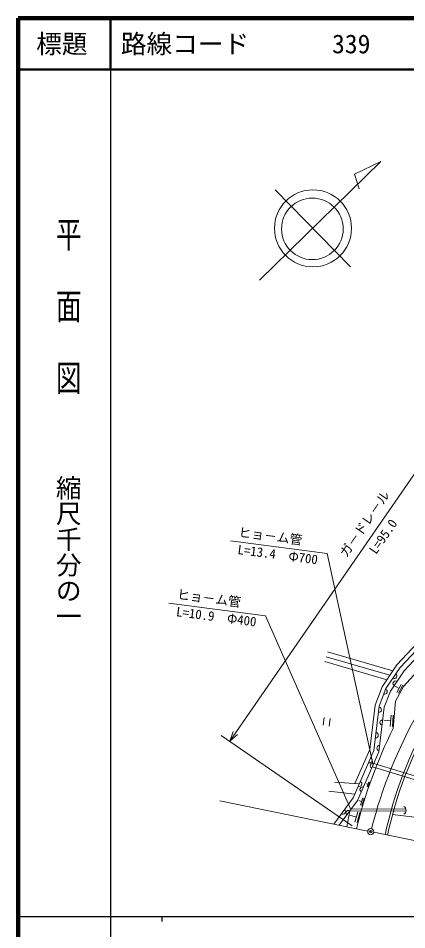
# Model space of a CAD drawing. Units: millimetres on the paper. Extents: x 40 to 680, y 20 to 380.
# Drawn here: x 40 to 115.7, y 202.4 to 380 of the extents above; entities that cross this region are included whole.
import ezdxf
from ezdxf.enums import TextEntityAlignment as Align

# ---------------------------------------------------------------- set-up
doc = ezdxf.new("R2010")
doc.units = ezdxf.units.MM
doc.header["$PDMODE"] = 32
doc.header["$PDSIZE"] = 0.5
for name, color, linetype, lineweight in [('M-BGD', 7, 'Continuous', 18), ('M-TTL', 2, 'Continuous', 140), ('M-TTL-BAND', 7, 'Continuous', 25), ('M-TTL-LINE', 7, 'Continuous', 50)]:
    doc.layers.add(name, color=color, linetype=linetype, lineweight=lineweight)
doc.layers.add('M-TTL-TXT', color=7, linetype='Continuous')
doc.styles.add('@ＭＳ ゴシック', font='')
doc.styles.add('ＭＳ ゴシック', font='')
doc.styles.get('@ＭＳ ゴシック').set_extended_font_data('@MS Gothic')
doc.styles.get('ＭＳ ゴシック').set_extended_font_data('MS Gothic')

msp = doc.modelspace()

# ---------------------------------------------------------------- linework, layer by layer
at = {"layer": 'M-BGD'}
for p, q in [((87.04, 328.953), (110.64, 352.06)), ((110.64, 352.06), (105.539, 349.593)), ((105.539, 349.593), (106.453, 346.735)), ((90.055, 346.599), (104.747, 331.595)), ((81.211, 239.131), (137.821, 321.099)), ((81.333, 278.155), (100.174, 275.702)), ((100.174, 275.702), (109.157, 234.493)), ((69.368, 266.042), (88.209, 263.589)), ((88.209, 263.589), (104.813, 225.824)), ((113.769, 254.012), (121.189, 261.942)), ((121.817, 261.442), (114.397, 253.512)), ((114.397, 253.512), (121.817, 261.442)), ((123.878, 259.491), (115.057, 249.821)), ((122.601, 260.817), (115.183, 252.888)), ((122.601, 260.817), (115.183, 252.888)), ((112.996, 252.86), (100.271, 256.569)), ((111.825, 251.118), (99.712, 254.648)), ((112.41, 251.989), (99.991, 255.609)), ((113.769, 254.012), (110.909, 249.754)), ((114.397, 253.512), (111.624, 249.384)), ((111.624, 249.384), (114.397, 253.512)), ((115.183, 252.888), (112.518, 248.922)), ((115.183, 252.888), (112.518, 248.922)), ((110.909, 249.754), (109.558, 246.196)), ((111.624, 249.384), (110.341, 246.004)), ((110.341, 246.004), (111.624, 249.384)), ((112.518, 248.922), (111.319, 245.764)), ((112.518, 248.922), (111.319, 245.764)), ((114.213, 249.427), (113.395, 249.87)), ((115.057, 249.821), (113.5, 246.95)), ((113.792, 248.65), (114.635, 250.204)), ((114.103, 248.481), (114.945, 250.035)), ((113.5, 246.95), (113.065, 241.642)), ((109.558, 246.196), (108.533, 237.544)), ((110.341, 246.004), (109.313, 237.332)), ((109.313, 237.332), (110.341, 246.004)), ((111.319, 245.764), (110.289, 237.066)), ((111.319, 245.764), (110.289, 237.066)), ((99.633, 243.739), (99.439, 242.251)), ((100.749, 243.594), (100.555, 242.106)), ((112.452, 242.026), (112.633, 244.226)), ((112.893, 241.989), (113.073, 244.19)), ((112.543, 243.126), (111.221, 243.234)), ((105.073, 222.651), (79.566, 240.268)), ((81.883, 241.015), (81.211, 239.131)), ((81.211, 239.131), (82.735, 240.427)), ((109.313, 237.332), (105.25, 228.092)), ((105.25, 228.092), (109.313, 237.332)), ((105.605, 230.886), (108.533, 237.544)), ((110.289, 237.066), (106.12, 227.586)), ((110.289, 237.066), (106.12, 227.586)), ((119.524, 231.669), (109.299, 234.814)), ((119.275, 231.013), (109.015, 234.169)), ((106.455, 230.832), (101.595, 231.141)), ((107.973, 230.26), (108.305, 231.233)), ((108.168, 230.194), (108.499, 231.167)), ((105.573, 228.826), (100.503, 229.395)), ((108.139, 230.747), (107.781, 230.868)), ((79.279, 227.511), (108.105, 221.633)), ((105.25, 228.092), (101.463, 222.987)), ((101.463, 222.987), (105.25, 228.092)), ((106.12, 227.586), (102.545, 222.767)), ((106.12, 227.586), (102.545, 222.767)), ((106.904, 227.418), (106.347, 227.608)), ((106.66, 226.704), (107.147, 228.133)), ((106.946, 226.607), (107.433, 228.036)), ((104.056, 222.458), (104.631, 225.579)), ((104.631, 225.579), (115.568, 225.521)), ((104.926, 225.977), (115.548, 225.921)), ((105.88, 224.371), (104.607, 224.714)), ((105.615, 223.384), (106.146, 225.359)), ((106.01, 223.277), (106.541, 225.253)), ((112.936, 224.839), (119.386, 224.074)), ((109.281, 221.393), (138.125, 215.511))]:
    msp.add_line(p, q, dxfattribs=at)
for centre, radius in [((97.43, 339.067), 7.5), ((97.311, 338.963), 6), ((108.693, 221.513), 0.6)]:
    msp.add_circle(centre, radius, dxfattribs=at)
for centre, radius, start, end in [((113.297, 251.875), 0.5, 236.10224, 56.10224), ((113.509, 250.398), 0.5, 56.10224, 236.10224), ((111.405, 248.809), 0.5, 249.21254, 69.21254), ((110.254, 245.276), 0.5, 263.24317, 83.24317), ((197.958, 199.434), 91.956, 150.30738, 165.73367), ((188.056, 204.606), 78.296, 150.12069, 167.95593), ((188.056, 204.606), 77.796, 150.13067, 167.9526), ((197.958, 199.434), 94.807, 153.56441, 166.17873), ((110.966, 242.785), 0.5, 83.24317, 263.24317), ((109.666, 240.311), 0.5, 263.24317, 83.24317), ((110.378, 237.82), 0.5, 83.24317, 263.24317), ((108.47, 235.415), 0.5, 246.2632, 66.2632), ((109.081, 234.32), 0.5, 66.2632, 246.2632), ((106.458, 230.838), 0.5, 246.2632, 66.2632), ((107.068, 229.743), 0.5, 66.2632, 246.2632), ((103.25, 225.396), 0.5, 233.42943, 53.42943), ((104.333, 225.177), 0.5, 53.42943, 233.42943), ((114.747, 225.681), 0.836, 295.88201, 63.5158)]:
    msp.add_arc(centre, radius, start, end, dxfattribs=at)
msp.add_point((108.693, 221.513), dxfattribs=at)
at = {"layer": 'M-TTL'}
for p, q in [((40, 380), (40, 20)), ((680, 380), (40, 380))]:
    msp.add_line(p, q, dxfattribs=at)
at = {"layer": 'M-TTL-BAND'}
for p, q in [((58, 370), (58, 20)), ((40, 205), (579, 205)), ((68, 205), (68, 204))]:
    msp.add_line(p, q, dxfattribs=at)
at = {"layer": 'M-TTL-LINE'}
for p, q in [((58, 380), (58, 370)), ((40, 370), (680, 370))]:
    msp.add_line(p, q, dxfattribs=at)

# ---------------------------------------------------------------- texts
at = {"layer": 'M-BGD', "style": 'ＭＳ ゴシック'}
msp.add_text('ガ－ドレ－ル', height=1.833, rotation=55.37, dxfattribs=at).set_placement((108.693, 280.683), align=Align.BOTTOM_CENTER)
for p in [(82.761, 278.473), (70.796, 266.36)]:
    msp.add_text('ヒョ－ム管', height=1.833, rotation=352.583, dxfattribs=at).set_placement(p, align=Align.BOTTOM_LEFT)
for s, rotation, p in [('L=95.0', 55.37, (110.339, 279.547)), ('L=13.4\u3000Φ700', 352.583, (90.689, 276.432)), ('L=10.9\u3000Φ400', 352.583, (78.724, 264.32))]:
    msp.add_text(s, height=1.833, rotation=rotation, dxfattribs=at).set_placement(p, align=Align.TOP_CENTER)
at = {"layer": 'M-TTL-BAND', "style": '@ＭＳ ゴシック', "width": 1.4}
msp.add_text('平  面  図', height=3.666, rotation=270, dxfattribs=at).set_placement((49.777, 306.475), align=Align.MIDDLE_RIGHT)
at = {"layer": 'M-TTL-BAND', "style": '@ＭＳ ゴシック'}
msp.add_text('縮尺千分の一', height=3.666, rotation=270, dxfattribs=at).set_placement((49.777, 261.03), align=Align.MIDDLE_RIGHT)
at = {"layer": 'M-TTL-TXT', "style": 'ＭＳ ゴシック'}
msp.add_text('標題', height=3.666, dxfattribs=at).set_placement((48.5, 375), align=Align.MIDDLE_CENTER)
for s, p in [('路線コード', (60, 375)), ('339', (101.142, 375))]:
    msp.add_text(s, height=3.666, dxfattribs=at).set_placement(p, align=Align.MIDDLE_LEFT)

doc.saveas('drawing.dxf')
